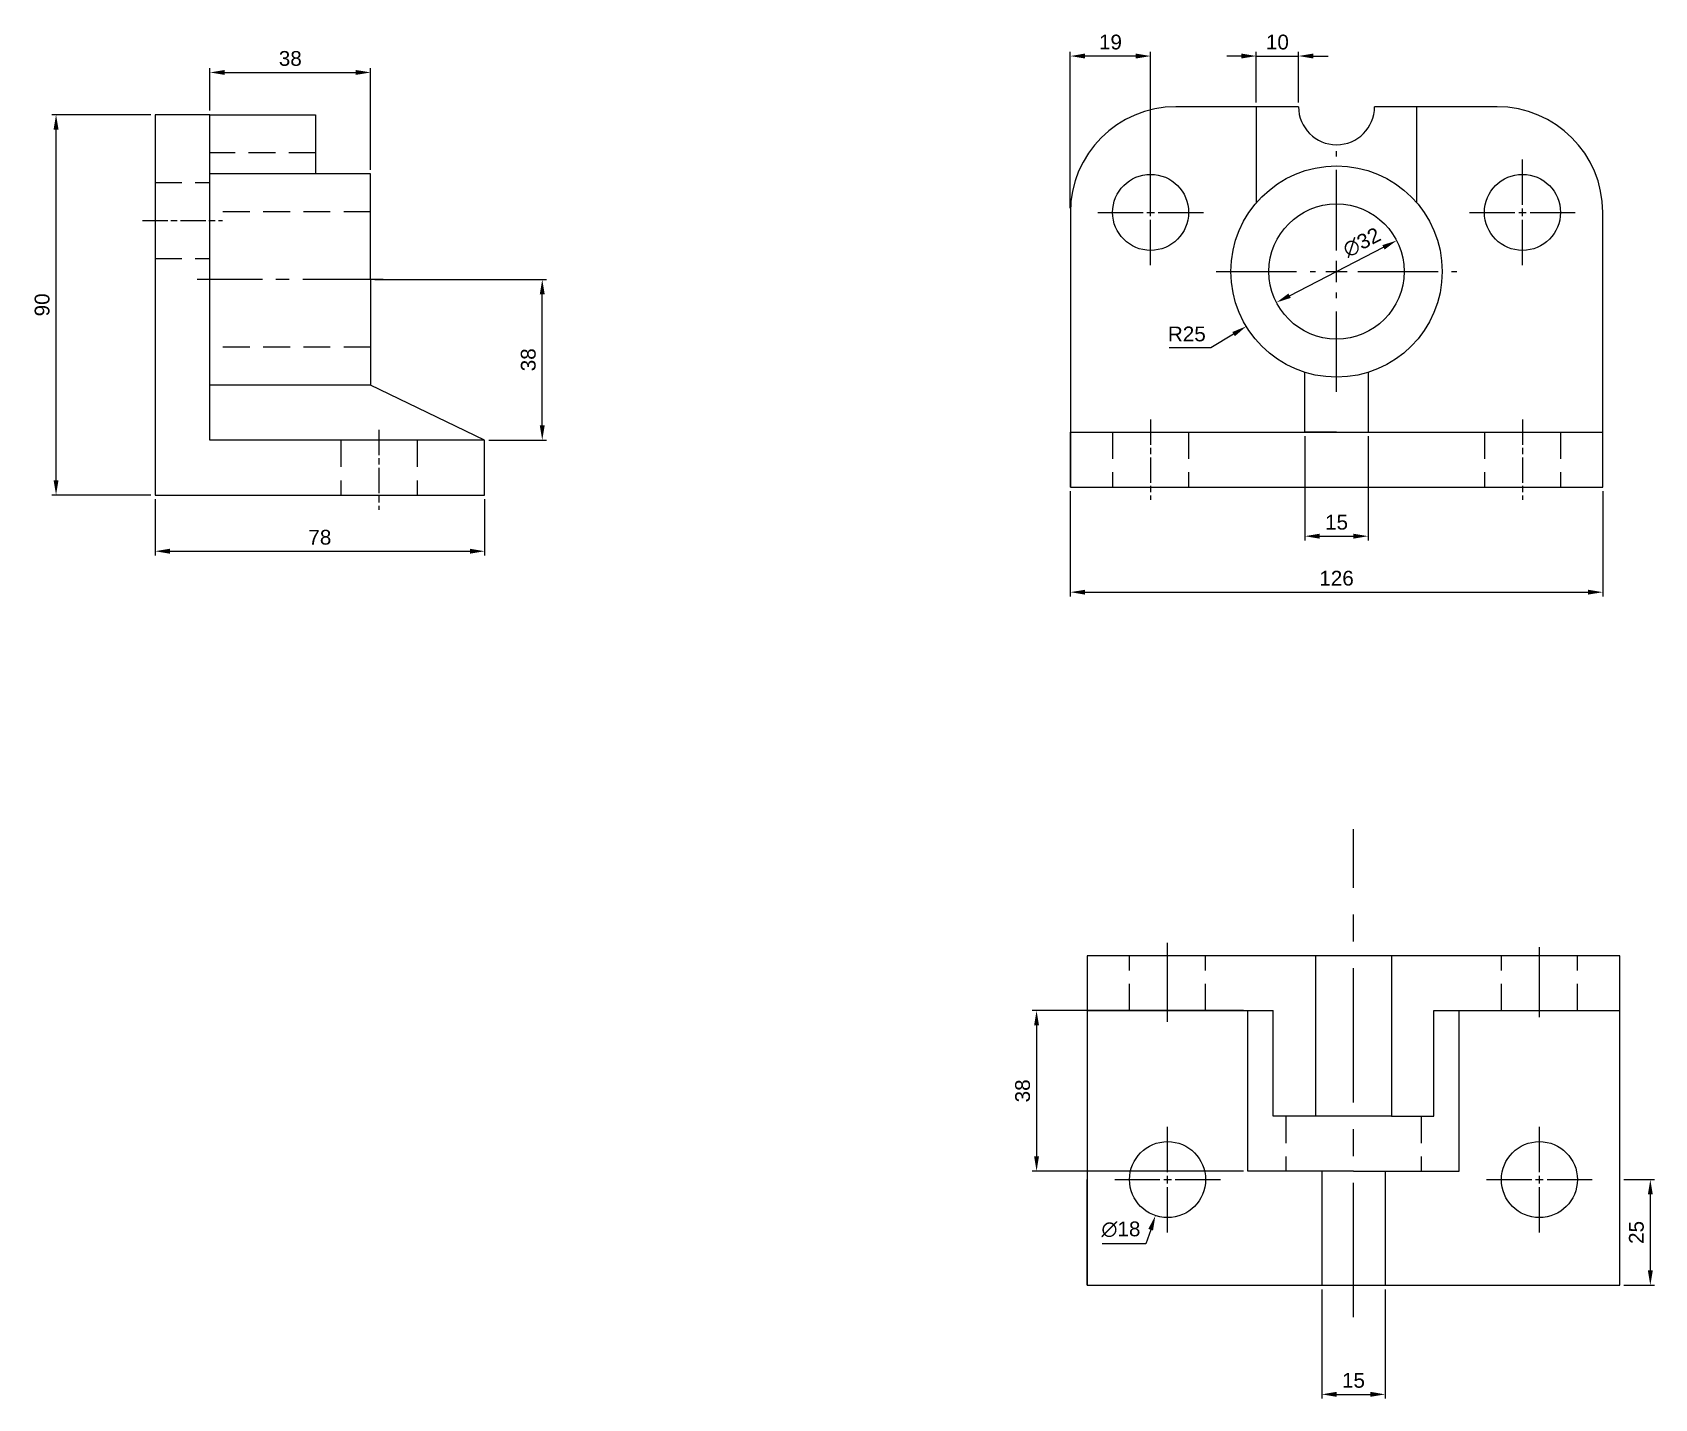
# Model space of a CAD drawing. Header units: millimetres. Extents: x 1338 to 1722, y 1805 to 2128.
import ezdxf

# ---------------------------------------------------------------- set-up
doc = ezdxf.new("R2010")
doc.units = ezdxf.units.MM
for name, pattern in [('AM_ISO08W050x2', [9, 6, -0.75, 1.5, -0.75]), ('CENTER', [50.8, 31.75, -6.35, 6.35, -6.35]), ('CENTER2', [28.575, 19.05, -3.175, 3.175, -3.175]), ('HIDDEN', [9.525, 6.35, -3.175])]:
    doc.linetypes.add(name, pattern=pattern)
doc.layers.add('AM_5', color=210, linetype='Continuous', lineweight=25)
doc.layers.add('AM_7', color=100, linetype='CENTER', lineweight=25)
doc.layers.add('Layer1', color=140, linetype='HIDDEN')
doc.styles.get("Standard").update_dxf_attribs({"font": 'arial.ttf'})
doc.dimstyles.new('AM_ISO$0', dxfattribs={"dimtxt": 3.5, "dimasz": 3.5, "dimexe": 1, "dimexo": 1, "dimgap": 1.5, "dimtad": 1, "dimdsep": 46, "dimtxsty": 'Standard', "dimcen": 0, "dimclrd": 256, "dimclre": 256, "dimclrt": 2, "dimadec": 0, "dimazin": 2, "dimtp": 0.1, "dimtm": 0.1, "dimtfac": 0.71, "dimtdec": 3, "dimtmove": 0, "dimatfit": 3, "dimfxl": 1, "dimlwd": -1, "dimlwe": -1, "dimarcsym": 1})
doc.dimstyles.new('AM_ISO$3', dxfattribs={"dimtxt": 3.5, "dimasz": 3.5, "dimexe": 1, "dimexo": 1, "dimgap": 1.5, "dimtad": 1, "dimtoh": 1, "dimdsep": 46, "dimtxsty": 'Standard', "dimcen": 0, "dimclrd": 256, "dimclre": 256, "dimclrt": 2, "dimadec": 0, "dimazin": 2, "dimtp": 0.1, "dimtm": 0.1, "dimtfac": 0.71, "dimtdec": 3, "dimtofl": 0, "dimtmove": 0, "dimatfit": 0, "dimfxl": 1, "dimlwd": -1, "dimlwe": -1, "dimarcsym": 1})
doc.dimstyles.new('AM_ISO$4', dxfattribs={"dimtxt": 3.5, "dimasz": 3.5, "dimexe": 1, "dimexo": 1, "dimgap": 1.5, "dimtad": 1, "dimtoh": 1, "dimdsep": 46, "dimtxsty": 'Standard', "dimcen": 0, "dimclrd": 256, "dimclre": 256, "dimclrt": 2, "dimadec": 0, "dimazin": 2, "dimtp": 0.1, "dimtm": 0.1, "dimtfac": 0.71, "dimtdec": 3, "dimtofl": 0, "dimtmove": 0, "dimatfit": 0, "dimfxl": 1, "dimlwd": -1, "dimlwe": -1, "dimarcsym": 1})

# ---------------------------------------------------------------- blocks, each defined once
blk = doc.blocks.new('*D4')
at = {"layer": 'AM_5', "linetype": 'ByBlock', "transparency": 16777216}
for p, q in [((1715.1, 1856.86), (1722.35, 1856.86)), ((1721.35, 1853.36), (1721.35, 1835.36)), ((1715.1, 1831.86), (1722.35, 1831.86))]:
    blk.add_line(p, q, dxfattribs=at)
at = {"layer": 'AM_5', "transparency": 16777216}
for points in [[(1720.77, 1853.36), (1721.94, 1853.36), (1721.35, 1856.86)], [(1720.77, 1835.36), (1721.94, 1835.36), (1721.35, 1831.86)]]:
    blk.add_solid(points, dxfattribs=at)
at = {"layer": 'Defpoints', "color": 0, "transparency": 16777216}
for p in [(1714.1, 1856.86), (1714.1, 1831.86), (1721.35, 1831.86)]:
    blk.add_point(p, dxfattribs=at)
at = {"layer": 'AM_5', "color": 2, "transparency": 16777216, "insert": (1718.06, 1844.36), "char_height": 3.5, "attachment_point": 5, "rotation": 90}
blk.add_mtext('25', dxfattribs=at)
blk = doc.blocks.new('*D5')
at = {"layer": 'AM_5', "linetype": 'ByBlock', "transparency": 16777216}
for p, q in [((1625.1, 1896.86), (1575.1, 1896.86)), ((1576.1, 1893.36), (1576.1, 1862.36)), ((1625.1, 1858.86), (1575.1, 1858.86))]:
    blk.add_line(p, q, dxfattribs=at)
at = {"layer": 'AM_5', "transparency": 16777216}
for points in [[(1575.52, 1893.36), (1576.68, 1893.36), (1576.1, 1896.86)], [(1575.52, 1862.36), (1576.68, 1862.36), (1576.1, 1858.86)]]:
    blk.add_solid(points, dxfattribs=at)
at = {"layer": 'Defpoints', "color": 0, "transparency": 16777216}
for p in [(1626.1, 1896.86), (1576.1, 1858.86), (1626.1, 1858.86)]:
    blk.add_point(p, dxfattribs=at)
at = {"layer": 'AM_5', "color": 2, "transparency": 16777216, "insert": (1572.81, 1877.86), "char_height": 3.5, "attachment_point": 5, "rotation": 90}
blk.add_mtext('38', dxfattribs=at)
blk = doc.blocks.new('*D10')
at = {"layer": 'AM_5', "linetype": 'ByBlock', "transparency": 16777216}
for p, q in [((1643.6, 1830.86), (1643.6, 1805.04)), ((1658.6, 1830.86), (1658.6, 1805.04)), ((1647.1, 1806.04), (1655.1, 1806.04))]:
    blk.add_line(p, q, dxfattribs=at)
at = {"layer": 'AM_5', "transparency": 16777216}
for points in [[(1647.1, 1806.63), (1647.1, 1805.46), (1643.6, 1806.04)], [(1655.1, 1806.63), (1655.1, 1805.46), (1658.6, 1806.04)]]:
    blk.add_solid(points, dxfattribs=at)
at = {"layer": 'Defpoints', "color": 0, "transparency": 16777216}
for p in [(1643.6, 1831.86), (1658.6, 1831.86), (1658.6, 1806.04)]:
    blk.add_point(p, dxfattribs=at)
at = {"layer": 'AM_5', "color": 2, "transparency": 16777216, "insert": (1651.1, 1809.33), "char_height": 3.5, "attachment_point": 5}
blk.add_mtext('15', dxfattribs=at)
blk = doc.blocks.new('*D11')
at = {"layer": 'AM_5', "linetype": 'ByBlock', "transparency": 16777216}
for p, q in [((1628.09, 2111.78), (1628.09, 2123.78)), ((1638.09, 2111.78), (1638.09, 2123.78)), ((1624.59, 2122.78), (1621.09, 2122.78)), ((1628.09, 2122.78), (1638.09, 2122.78)), ((1641.59, 2122.78), (1645.09, 2122.78))]:
    blk.add_line(p, q, dxfattribs=at)
at = {"layer": 'AM_5', "transparency": 16777216}
for points in [[(1624.59, 2123.37), (1624.59, 2122.2), (1628.09, 2122.78)], [(1641.59, 2123.37), (1641.59, 2122.2), (1638.09, 2122.78)]]:
    blk.add_solid(points, dxfattribs=at)
at = {"layer": 'Defpoints', "color": 0, "transparency": 16777216}
for p in [(1638.09, 2122.78), (1628.09, 2110.78), (1638.09, 2110.78)]:
    blk.add_point(p, dxfattribs=at)
at = {"layer": 'AM_5', "color": 2, "transparency": 16777216, "insert": (1633.09, 2126.07), "char_height": 3.5, "attachment_point": 5}
blk.add_mtext('10', dxfattribs=at)
blk = doc.blocks.new('*D12')
at = {"layer": 'AM_5', "linetype": 'ByBlock', "transparency": 16777216}
for p, q in [((1639.59, 2032.78), (1639.59, 2008.14)), ((1654.59, 2032.78), (1654.59, 2008.14)), ((1643.09, 2009.14), (1651.09, 2009.14))]:
    blk.add_line(p, q, dxfattribs=at)
at = {"layer": 'AM_5', "transparency": 16777216}
for points in [[(1643.09, 2009.72), (1643.09, 2008.56), (1639.59, 2009.14)], [(1651.09, 2009.72), (1651.09, 2008.56), (1654.59, 2009.14)]]:
    blk.add_solid(points, dxfattribs=at)
at = {"layer": 'Defpoints', "color": 0, "transparency": 16777216}
for p in [(1639.59, 2033.78), (1654.59, 2033.78), (1654.59, 2009.14)]:
    blk.add_point(p, dxfattribs=at)
at = {"layer": 'AM_5', "color": 2, "transparency": 16777216, "insert": (1647.09, 2012.43), "char_height": 3.5, "attachment_point": 5}
blk.add_mtext('15', dxfattribs=at)
blk = doc.blocks.new('*D13')
at = {"layer": 'AM_5', "linetype": 'ByBlock', "transparency": 16777216}
for p, q in [((1584.09, 2019.78), (1584.09, 1994.89)), ((1710.09, 2019.78), (1710.09, 1994.89)), ((1587.59, 1995.89), (1706.59, 1995.89))]:
    blk.add_line(p, q, dxfattribs=at)
at = {"layer": 'AM_5', "transparency": 16777216}
for points in [[(1587.59, 1996.47), (1587.59, 1995.31), (1584.09, 1995.89)], [(1706.59, 1996.47), (1706.59, 1995.31), (1710.09, 1995.89)]]:
    blk.add_solid(points, dxfattribs=at)
at = {"layer": 'Defpoints', "color": 0, "transparency": 16777216}
for p in [(1584.09, 2020.78), (1710.09, 2020.78), (1710.09, 1995.89)]:
    blk.add_point(p, dxfattribs=at)
at = {"layer": 'AM_5', "color": 2, "transparency": 16777216, "insert": (1647.09, 1999.18), "char_height": 3.5, "attachment_point": 5}
blk.add_mtext('126', dxfattribs=at)
blk = doc.blocks.new('*D14')
at = {"layer": 'AM_5', "linetype": 'ByBlock', "transparency": 16777216}
for p, q in [((1584.09, 2086.78), (1584.09, 2123.78)), ((1603.09, 2086.78), (1603.09, 2123.78)), ((1599.59, 2122.78), (1587.59, 2122.78))]:
    blk.add_line(p, q, dxfattribs=at)
at = {"layer": 'AM_5', "transparency": 16777216}
for points in [[(1587.59, 2123.37), (1587.59, 2122.2), (1584.09, 2122.78)], [(1599.59, 2123.37), (1599.59, 2122.2), (1603.09, 2122.78)]]:
    blk.add_solid(points, dxfattribs=at)
at = {"layer": 'Defpoints', "color": 0, "transparency": 16777216}
for p in [(1584.09, 2122.78), (1584.09, 2085.78), (1603.09, 2085.78)]:
    blk.add_point(p, dxfattribs=at)
at = {"layer": 'AM_5', "color": 2, "transparency": 16777216, "insert": (1593.59, 2126.07), "char_height": 3.5, "attachment_point": 5}
blk.add_mtext('19', dxfattribs=at)
blk = doc.blocks.new('*D15')
at = {"layer": 'AM_5', "linetype": 'ByBlock', "transparency": 16777216}
for p, q in [((1622.74, 2056.98), (1617.36, 2053.7)), ((1617.36, 2053.7), (1607.47, 2053.7))]:
    blk.add_line(p, q, dxfattribs=at)
at = {"layer": 'AM_5', "transparency": 16777216}
blk.add_solid([(1622.44, 2057.48), (1623.04, 2056.48), (1625.73, 2058.8)], dxfattribs=at)
at = {"layer": 'Defpoints', "color": 0, "transparency": 16777216}
for p in [(1647.09, 2071.78), (1625.73, 2058.8)]:
    blk.add_point(p, dxfattribs=at)
at = {"layer": 'AM_5', "color": 2, "transparency": 16777216, "insert": (1611.66, 2056.99), "char_height": 3.5, "attachment_point": 5}
blk.add_mtext('R25', dxfattribs=at)
blk = doc.blocks.new('*D16')
at = {"layer": 'AM_5', "linetype": 'ByBlock', "transparency": 16777216}
blk.add_line((1635.98, 2066.06), (1658.21, 2077.51), dxfattribs=at)
at = {"layer": 'AM_5', "transparency": 16777216}
for points in [[(1657.94, 2078.03), (1658.47, 2076.99), (1661.32, 2079.11)], [(1635.71, 2066.58), (1636.25, 2065.54), (1632.87, 2064.46)]]:
    blk.add_solid(points, dxfattribs=at)
at = {"layer": 'Defpoints', "color": 0, "transparency": 16777216}
for p in [(1661.32, 2079.11), (1632.87, 2064.46)]:
    blk.add_point(p, dxfattribs=at)
at = {"layer": 'AM_5', "color": 2, "transparency": 16777216, "insert": (1653.07, 2078.67), "char_height": 3.5, "attachment_point": 5, "rotation": 27.2433}
blk.add_mtext('∅32', dxfattribs=at)
blk = doc.blocks.new('*D17')
at = {"layer": 'AM_5', "linetype": 'ByBlock', "transparency": 16777216}
for p, q in [((1366.49, 2108.89), (1343.06, 2108.89)), ((1344.06, 2022.39), (1344.06, 2105.39)), ((1366.49, 2018.89), (1343.06, 2018.89))]:
    blk.add_line(p, q, dxfattribs=at)
at = {"layer": 'AM_5', "transparency": 16777216}
for points in [[(1343.47, 2105.39), (1344.64, 2105.39), (1344.06, 2108.89)], [(1343.47, 2022.39), (1344.64, 2022.39), (1344.06, 2018.89)]]:
    blk.add_solid(points, dxfattribs=at)
at = {"layer": 'Defpoints', "color": 0, "transparency": 16777216}
for p in [(1344.06, 2108.89), (1367.49, 2108.89), (1367.49, 2018.89)]:
    blk.add_point(p, dxfattribs=at)
at = {"layer": 'AM_5', "color": 2, "transparency": 16777216, "insert": (1340.77, 2063.89), "char_height": 3.5, "attachment_point": 5, "rotation": 90}
blk.add_mtext('90', dxfattribs=at)
blk = doc.blocks.new('*D18')
at = {"layer": 'AM_5', "linetype": 'ByBlock', "transparency": 16777216}
for p, q in [((1603.11, 1845.01), (1601.99, 1841.7)), ((1601.99, 1841.7), (1591.66, 1841.7))]:
    blk.add_line(p, q, dxfattribs=at)
at = {"layer": 'AM_5', "transparency": 16777216}
blk.add_solid([(1602.55, 1845.2), (1603.66, 1844.83), (1604.22, 1848.33)], dxfattribs=at)
at = {"layer": 'Defpoints', "color": 0, "transparency": 16777216}
for p in [(1609.98, 1865.39), (1604.22, 1848.33)]:
    blk.add_point(p, dxfattribs=at)
at = {"layer": 'AM_5', "color": 2, "transparency": 16777216, "insert": (1596.07, 1845.08), "char_height": 3.5, "attachment_point": 5}
blk.add_mtext('∅18', dxfattribs=at)
blk = doc.blocks.new('*D19')
at = {"layer": 'AM_5', "linetype": 'ByBlock', "transparency": 16777216}
for p, q in [((1380.49, 2109.89), (1380.49, 2119.9)), ((1418.49, 2095.89), (1418.49, 2119.9)), ((1383.99, 2118.9), (1414.99, 2118.9))]:
    blk.add_line(p, q, dxfattribs=at)
at = {"layer": 'AM_5', "transparency": 16777216}
for points in [[(1383.99, 2119.48), (1383.99, 2118.32), (1380.49, 2118.9)], [(1414.99, 2119.48), (1414.99, 2118.32), (1418.49, 2118.9)]]:
    blk.add_solid(points, dxfattribs=at)
at = {"layer": 'Defpoints', "color": 0, "transparency": 16777216}
for p in [(1418.49, 2118.9), (1380.49, 2108.89), (1418.49, 2094.89)]:
    blk.add_point(p, dxfattribs=at)
at = {"layer": 'AM_5', "color": 2, "transparency": 16777216, "insert": (1399.49, 2122.19), "char_height": 3.5, "attachment_point": 5}
blk.add_mtext('38', dxfattribs=at)
blk = doc.blocks.new('*D20')
at = {"layer": 'AM_5', "linetype": 'ByBlock', "transparency": 16777216}
for p, q in [((1419.49, 2069.89), (1460.12, 2069.89)), ((1459.12, 2035.39), (1459.12, 2066.39)), ((1446.49, 2031.89), (1460.12, 2031.89))]:
    blk.add_line(p, q, dxfattribs=at)
at = {"layer": 'AM_5', "transparency": 16777216}
for points in [[(1458.53, 2066.39), (1459.7, 2066.39), (1459.12, 2069.89)], [(1458.53, 2035.39), (1459.7, 2035.39), (1459.12, 2031.89)]]:
    blk.add_solid(points, dxfattribs=at)
at = {"layer": 'Defpoints', "color": 0, "transparency": 16777216}
for p in [(1418.49, 2069.89), (1459.12, 2069.89), (1445.49, 2031.89)]:
    blk.add_point(p, dxfattribs=at)
at = {"layer": 'AM_5', "color": 2, "transparency": 16777216, "insert": (1455.83, 2050.89), "char_height": 3.5, "attachment_point": 5, "rotation": 90}
blk.add_mtext('38', dxfattribs=at)
blk = doc.blocks.new('*D21')
at = {"layer": 'AM_5', "linetype": 'ByBlock', "transparency": 16777216}
for p, q in [((1367.49, 2017.89), (1367.49, 2004.59)), ((1445.49, 2017.89), (1445.49, 2004.59)), ((1370.99, 2005.59), (1441.99, 2005.59))]:
    blk.add_line(p, q, dxfattribs=at)
at = {"layer": 'AM_5', "transparency": 16777216}
for points in [[(1370.99, 2006.17), (1370.99, 2005), (1367.49, 2005.59)], [(1441.99, 2006.17), (1441.99, 2005), (1445.49, 2005.59)]]:
    blk.add_solid(points, dxfattribs=at)
at = {"layer": 'Defpoints', "color": 0, "transparency": 16777216}
for p in [(1367.49, 2018.89), (1445.49, 2018.89), (1445.49, 2005.59)]:
    blk.add_point(p, dxfattribs=at)
at = {"layer": 'AM_5', "color": 2, "transparency": 16777216, "insert": (1406.49, 2008.87), "char_height": 3.5, "attachment_point": 5}
blk.add_mtext('78', dxfattribs=at)
blk = doc.blocks.new('*U22')
at = {"layer": 'AM_7', "color": 0, "linetype": 'CENTER2', "transparency": 16777216}
for p, q in [((0, 5), (0, 28.5)), ((-28.5, 0), (-5, 0)), ((5, 0), (28.5, 0)), ((0, -28.5), (0, -5))]:
    blk.add_line(p, q, dxfattribs=at)
at = {"layer": 'AM_7', "color": 0, "linetype": 'Continuous', "transparency": 16777216}
for p, q in [((-2.5, 0), (2.5, 0)), ((0, -2.5), (0, 2.5))]:
    blk.add_line(p, q, dxfattribs=at)
blk = doc.blocks.new('*U23')
at = {"layer": 'AM_7', "color": 0, "linetype": 'CENTER2', "transparency": 16777216}
for p, q in [((0, 1.8), (0, 12.5)), ((-12.5, 0), (-1.8, 0)), ((1.8, 0), (12.5, 0)), ((0, -12.5), (0, -1.8))]:
    blk.add_line(p, q, dxfattribs=at)
at = {"layer": 'AM_7', "color": 0, "linetype": 'Continuous', "transparency": 16777216}
for p, q in [((-0.9, 0), (0.9, 0)), ((0, -0.9), (0, 0.9))]:
    blk.add_line(p, q, dxfattribs=at)
blk = doc.blocks.new('*U24')
at = {"layer": 'AM_7', "color": 0, "linetype": 'CENTER2', "transparency": 16777216}
for p, q in [((0, 1.8), (0, 12.5)), ((-12.5, 0), (-1.8, 0)), ((1.8, 0), (12.5, 0)), ((0, -12.5), (0, -1.8))]:
    blk.add_line(p, q, dxfattribs=at)
at = {"layer": 'AM_7', "color": 0, "linetype": 'Continuous', "transparency": 16777216}
for p, q in [((-0.9, 0), (0.9, 0)), ((0, -0.9), (0, 0.9))]:
    blk.add_line(p, q, dxfattribs=at)
blk = doc.blocks.new('*U25')
at = {"layer": 'AM_7', "color": 0, "linetype": 'CENTER2', "transparency": 16777216}
for p, q in [((0, 1.8), (0, 12.5)), ((-12.5, 0), (-1.8, 0)), ((1.8, 0), (12.5, 0)), ((0, -12.5), (0, -1.8))]:
    blk.add_line(p, q, dxfattribs=at)
at = {"layer": 'AM_7', "color": 0, "linetype": 'Continuous', "transparency": 16777216}
for p, q in [((-0.9, 0), (0.9, 0)), ((0, -0.9), (0, 0.9))]:
    blk.add_line(p, q, dxfattribs=at)
blk = doc.blocks.new('*U26')
at = {"layer": 'AM_7', "color": 0, "linetype": 'CENTER2', "transparency": 16777216}
for p, q in [((0, 1.8), (0, 12.5)), ((-12.5, 0), (-1.8, 0)), ((1.8, 0), (12.5, 0)), ((0, -12.5), (0, -1.8))]:
    blk.add_line(p, q, dxfattribs=at)
at = {"layer": 'AM_7', "color": 0, "linetype": 'Continuous', "transparency": 16777216}
for p, q in [((-0.9, 0), (0.9, 0)), ((0, -0.9), (0, 0.9))]:
    blk.add_line(p, q, dxfattribs=at)

msp = doc.modelspace()

# ---------------------------------------------------------------- linework, layer by layer
for p, q in [((1380.485, 2108.886), (1367.485, 2108.886)), ((1367.485, 2108.886), (1367.485, 2018.886)), ((1367.485, 2108.886), (1367.485, 2083.886)), ((1380.485, 2031.886), (1380.485, 2108.886)), ((1380.485, 2108.886), (1405.485, 2108.886)), ((1405.485, 2108.886), (1405.485, 2094.886)), ((1405.485, 2108.886), (1405.485, 2099.886)), ((1638.093, 2110.784), (1609.093, 2110.784)), ((1638.093, 2110.784), (1628.093, 2110.784)), ((1628.093, 2110.784), (1628.093, 2088.032)), ((1685.093, 2110.784), (1656.093, 2110.784)), ((1666.093, 2088.032), (1666.093, 2110.784)), ((1418.485, 2094.886), (1380.485, 2094.886)), ((1418.485, 2069.886), (1418.485, 2094.886)), ((1418.485, 2069.886), (1418.485, 2085.886)), ((1584.093, 2085.784), (1584.093, 2020.784)), ((1584.093, 2085.784), (1584.093, 2085.784)), ((1710.093, 2020.784), (1710.093, 2085.784)), ((1380.485, 2031.886), (1380.485, 2069.886)), ((1418.485, 2069.886), (1418.485, 2044.886)), ((1639.593, 2033.784), (1639.593, 2047.936)), ((1654.593, 2047.936), (1654.593, 2033.784)), ((1418.485, 2044.886), (1380.485, 2044.886)), ((1445.485, 2031.886), (1418.485, 2044.886)), ((1445.485, 2031.886), (1380.485, 2031.886)), ((1445.485, 2018.886), (1445.485, 2031.886)), ((1584.093, 2020.784), (1584.093, 2033.784)), ((1584.093, 2033.784), (1710.093, 2033.784)), ((1647.093, 2033.784), (1639.593, 2033.784)), ((1647.093, 2033.784), (1639.593, 2033.784)), ((1584.093, 2020.784), (1710.093, 2020.784)), ((1367.485, 2018.886), (1445.485, 2018.886)), ((1714.101, 1909.859), (1588.101, 1909.859)), ((1588.101, 1909.859), (1588.101, 1831.859)), ((1588.101, 1909.859), (1588.101, 1896.859)), ((1642.101, 1909.859), (1642.101, 1871.859)), ((1660.101, 1909.859), (1660.101, 1871.859)), ((1714.101, 1831.859), (1714.101, 1909.859)), ((1588.101, 1896.859), (1632.101, 1896.859)), ((1626.101, 1858.859), (1626.101, 1896.859)), ((1632.101, 1871.859), (1632.101, 1896.859)), ((1670.101, 1871.859), (1670.101, 1896.859)), ((1670.101, 1896.859), (1714.101, 1896.859)), ((1676.101, 1858.859), (1676.101, 1896.859)), ((1660.101, 1871.859), (1632.101, 1871.859)), ((1660.101, 1871.859), (1670.101, 1871.859)), ((1651.101, 1858.859), (1626.101, 1858.859)), ((1651.101, 1858.859), (1643.601, 1858.859)), ((1643.601, 1858.859), (1643.601, 1831.859)), ((1651.101, 1858.859), (1676.101, 1858.859)), ((1658.601, 1858.859), (1658.601, 1831.859)), ((1588.101, 1831.859), (1588.101, 1856.859)), ((1588.101, 1831.859), (1714.101, 1831.859))]:
    msp.add_line(p, q)
for centre, radius in [((1647.093, 2071.784), 25), ((1603.093, 2085.784), 9), ((1691.093, 2085.784), 9), ((1647.093, 2071.784), 16), ((1607.101, 1856.859), 9), ((1695.101, 1856.859), 9)]:
    msp.add_circle(centre, radius)
for centre, radius, start, end in [((1609.093, 2085.784), 25, 90, 180), ((1647.093, 2110.784), 9, 180, 0), ((1685.093, 2085.784), 25, 0, 90)]:
    msp.add_arc(centre, radius, start, end)
at = {"layer": 'AM_7', "linetype": 'AM_ISO08W050x2'}
for p, q in [((1364.485, 2083.886), (1383.485, 2083.886)), ((1603.093, 2036.784), (1603.093, 2017.784)), ((1691.093, 2036.784), (1691.093, 2017.784)), ((1420.485, 2034.345), (1420.485, 2015.345))]:
    msp.add_line(p, q, dxfattribs=at)
at = {"layer": 'AM_7', "linetype": 'CENTER2'}
msp.add_line((1421.485, 2069.886), (1377.485, 2069.886), dxfattribs=at)
at = {"layer": 'AM_7'}
for p, q in [((1651.101, 1824.34), (1651.101, 1939.766)), ((1607.101, 1894.233), (1607.101, 1912.922)), ((1695.101, 1895.301), (1695.101, 1911.854))]:
    msp.add_line(p, q, dxfattribs=at)
at = {"layer": 'Layer1', "linetype": 'HIDDEN'}
for p, q in [((1405.485, 2099.886), (1380.485, 2099.886)), ((1367.485, 2092.886), (1380.485, 2092.886)), ((1418.485, 2085.886), (1380.485, 2085.886)), ((1367.485, 2074.886), (1380.485, 2074.886)), ((1418.485, 2053.886), (1380.485, 2053.886)), ((1411.485, 2031.886), (1411.485, 2018.886)), ((1429.485, 2031.886), (1429.485, 2018.886)), ((1594.093, 2033.784), (1594.093, 2020.784)), ((1612.093, 2033.784), (1612.093, 2020.784)), ((1682.093, 2033.784), (1682.093, 2020.784)), ((1700.093, 2033.784), (1700.093, 2020.784)), ((1598.101, 1896.859), (1598.101, 1909.859)), ((1616.101, 1896.859), (1616.101, 1909.859)), ((1686.101, 1896.859), (1686.101, 1909.859)), ((1704.101, 1896.859), (1704.101, 1909.859)), ((1635.101, 1871.859), (1635.101, 1858.859)), ((1667.101, 1871.859), (1667.101, 1858.859))]:
    msp.add_line(p, q, dxfattribs=at)

# ---------------------------------------------------------------- block references
at = {"layer": 'AM_7', "linetype": 'CENTER2'}
for name, p in [('*U22', (1647.093, 2071.784)), ('*U24', (1603.093, 2085.784)), ('*U23', (1691.093, 2085.784)), ('*U25', (1607.101, 1856.859)), ('*U26', (1695.101, 1856.859))]:
    msp.add_blockref(name, p, dxfattribs=at)

# ---------------------------------------------------------------- dimensions: what is measured, and where the dimension line sits
at = {"layer": 'AM_5'}
for base, p1, p2, picture, middle in [((1584.093, 2122.784), (1603.093, 2085.784), (1584.093, 2085.784), '*D14', (1593.593, 2126.071)), ((1654.593, 2009.14), (1639.593, 2033.784), (1654.593, 2033.784), '*D12', (1647.093, 2012.427))]:
    dim = msp.add_linear_dim(base=base, p1=p1, p2=p2, dimstyle='AM_ISO$0', override={"dimpost": ''}, dxfattribs=at)
    dim.commit()
    dim.dimension.update_dxf_attribs({"geometry": picture, "text_midpoint": middle})
for base, p1, p2, picture, middle in [((1638.093, 2122.784), (1628.093, 2110.784), (1638.093, 2110.784), '*D11', (1633.093, 2126.071)), ((1418.485, 2118.9), (1380.485, 2108.886), (1418.485, 2094.886), '*D19', (1399.485, 2122.188)), ((1445.485, 2005.586), (1367.485, 2018.886), (1445.485, 2018.886), '*D21', (1406.485, 2008.873))]:
    dim = msp.add_linear_dim(base=base, p1=p1, p2=p2, dimstyle='AM_ISO$0', dxfattribs=at)
    dim.commit()
    dim.dimension.update_dxf_attribs({"geometry": picture, "text_midpoint": middle})
for base, p1, p2, picture, middle in [((1344.056, 2108.886), (1367.485, 2018.886), (1367.485, 2108.886), '*D17', (1340.769, 2063.886)), ((1459.118, 2069.886), (1445.485, 2031.886), (1418.485, 2069.886), '*D20', (1455.83, 2050.886)), ((1576.101, 1858.859), (1626.101, 1896.859), (1626.101, 1858.859), '*D5', (1572.813, 1877.859))]:
    dim = msp.add_linear_dim(base=base, p1=p1, p2=p2, angle=90, dimstyle='AM_ISO$0', dxfattribs=at)
    dim.commit()
    dim.dimension.update_dxf_attribs({"geometry": picture, "text_midpoint": middle})
dim = msp.add_diameter_dim_2p(p1=(1632.868, 2064.46), p2=(1661.318, 2079.109), dimstyle='AM_ISO$3', override={"dimpost": ''}, dxfattribs=at)
dim.commit()
dim.dimension.update_dxf_attribs({"geometry": '*D16', "text_midpoint": (1654.619, 2075.659), "dimtype": 163})
dim = msp.add_radius_dim(center=(1647.093, 2071.784), mpoint=(1625.732, 2058.796), dimstyle='AM_ISO$4', override={"dimpost": ''}, dxfattribs=at)
dim.commit()
dim.dimension.update_dxf_attribs({"geometry": '*D15', "text_midpoint": (1611.663, 2053.705), "dimtype": 164})
for base, p1, p2, picture, middle in [((1710.093, 1995.888), (1584.093, 2020.784), (1710.093, 2020.784), '*D13', (1647.093, 1995.888)), ((1658.601, 1806.043), (1643.601, 1831.859), (1658.601, 1831.859), '*D10', (1651.101, 1806.043))]:
    dim = msp.add_linear_dim(base=base, p1=p1, p2=p2, dimstyle='AM_ISO$0', dxfattribs=at)
    dim.commit()
    dim.dimension.update_dxf_attribs({"geometry": picture, "text_midpoint": middle, "dimtype": 160})
dim = msp.add_diameter_dim_2p(p1=(1609.978, 1865.387), p2=(1604.225, 1848.331), dimstyle='AM_ISO$3', dxfattribs=at)
dim.commit()
dim.dimension.update_dxf_attribs({"geometry": '*D18', "text_midpoint": (1596.073, 1841.698), "dimtype": 163})
dim = msp.add_linear_dim(base=(1721.352, 1831.859), p1=(1714.101, 1856.859), p2=(1714.101, 1831.859), angle=90, dimstyle='AM_ISO$0', dxfattribs=at)
dim.commit()
dim.dimension.update_dxf_attribs({"geometry": '*D4', "text_midpoint": (1721.352, 1844.359), "dimtype": 160})

doc.saveas('drawing.dxf')
